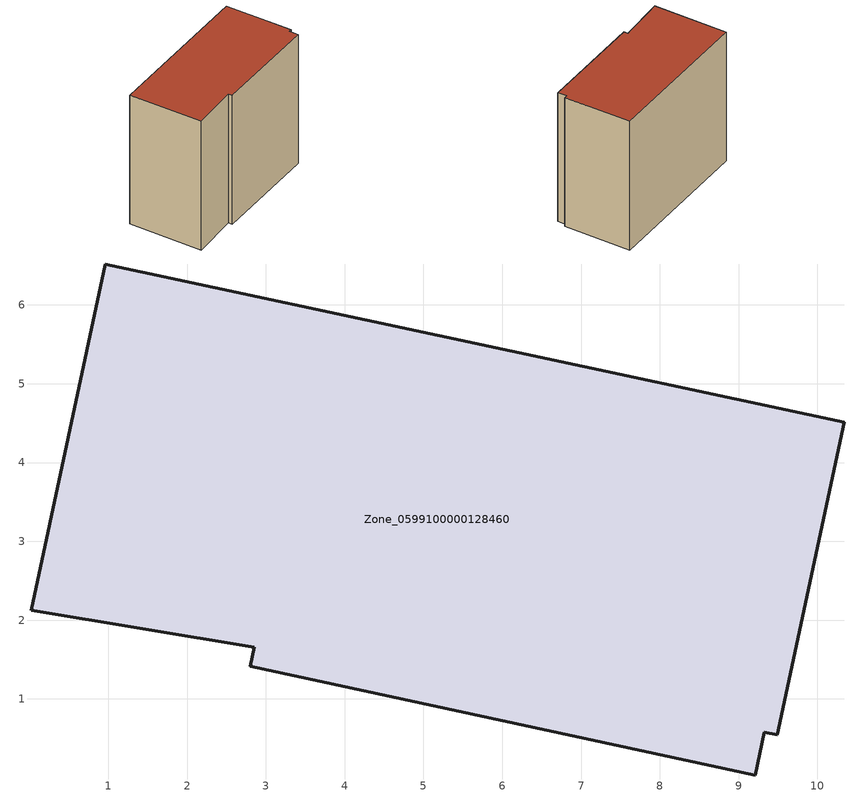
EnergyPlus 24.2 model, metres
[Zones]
Zone_0599100000128460
 floor ground (C_G): 0.96,6.52 10.34,4.51 9.49,0.55 9.32,0.58 9.21,0.04 2.8,1.42 2.85,1.66 0.02,2.13 z0
 wall outside (C_F): 10.34,4.51 0.96,6.52 0.02,2.13 2.85,1.66 2.8,1.42 9.21,0.04 9.32,0.58 9.49,0.55 10.34,4.51 z0:8.38
 roof outside (C_R): 9.21,0.04 9.32,0.58 9.49,0.55 10.34,4.51 0.96,6.52 0.02,2.13 2.85,1.66 2.8,1.42 z8.38
[BUILDING]
Pand.0599100000128460: North Axis=0; Terrain=City; Loads Convergence Tolerance Value=0.04; Temperature Convergence Tolerance Value=0.4; Solar Distribution=FullExterior; Maximum Number of Warmup Days=25; Minimum Number of Warmup Days=1
[Site:Location]
Rotterdam.The.Hague.AP_ZH_NLD Design_Conditions: Latitude=51.96; Longitude=4.45; Time Zone=1; Elevation=-4.5
[SITE:GROUNDTEMPERATURE:BUILDINGSURFACE]
18, 18, 18, 18, 18, 18, 18, 18, 18, 18, 18, 18
[MATERIAL] Thermal Absorptance=0.9; Solar Absorptance=0.7; Visible Absorptance=0.7
Name | Roughness | Thickness | Conductivity | Density | Specific Heat
G.TC.1975-1991 | MediumSmooth | 0.15 | 0.288461 | 540 | 1210
F.TC.1975-1991 | Rough | 0.3 | 0.230769 | 1920 | 840
R.TC.1975-1991 | MediumRough | 0.2 | 0.153846 | 1500 | 1000
[CONSTRUCTION]
C_G: G.TC.1975-1991
C_F: F.TC.1975-1991
C_R: R.TC.1975-1991
[ZONE]
Zone_0599100000128460: Type=1; Multiplier=1; Ceiling Height=Autocalculate; Volume=Autocalculate; Floor Area=autocalculate; Part of Total Floor Area=Yes
[ZONEINFILTRATION:DESIGNFLOWRATE]
Infil_Zone_0599100000128460: Zone or ZoneList or Space or SpaceList=Zone_0599100000128460; Schedule=AlwaysOn; Design Flow Rate Calculation Method=Flow/Area; Flow Rate per Floor Area=0.003; Constant Term Coefficient=1; Temperature Term Coefficient=0; Velocity Term Coefficient=0; Velocity Squared Term Coefficient=0
[HVACTEMPLATE:ZONE:IDEALLOADSAIRSYSTEM]
Zone_0599100000128460: Maximum Heating Supply Air Temperature=50; Minimum Cooling Supply Air Temperature=13; Maximum Heating Supply Air Humidity Ratio=0.0156; Minimum Cooling Supply Air Humidity Ratio=0.0077; Heating Limit=NoLimit; Cooling Limit=NoLimit; Dehumidification Control Type=ConstantSensibleHeatRatio; Cooling Sensible Heat Ratio=0.7; Dehumidification Setpoint=60; Humidification Control Type=None; Humidification Setpoint=30; Outdoor Air Method=None; Outdoor Air Flow Rate per Person=0.00944; Outdoor Air Flow Rate per Zone Floor Area=0; Outdoor Air Flow Rate per Zone=0; Demand Controlled Ventilation Type=None; Outdoor Air Economizer Type=NoEconomizer; Heat Recovery Type=None; Sensible Heat Recovery Effectiveness=0.7; Latent Heat Recovery Effectiveness=0.65
[ZONECONTROL:THERMOSTAT]
ThermostatControl_Zone_0599100000128460: Zone or ZoneList=Zone_0599100000128460; Control Type Schedule=DualSetpointControlType; Control 1=Thermostat_Zone_0599100000128460; Temperature Difference Between Cutout And Setpoint=0
[THERMOSTATSETPOINT:DUALSETPOINT]
Thermostat_Zone_0599100000128460: Heating Setpoint Temperature Schedule=HeatingSetpoint_Zone_0599100000128460; Cooling Setpoint Temperature Schedule=CoolingSetpoint_Zone_0599100000128460
[SCHEDULE:COMPACT]
HeatingSetpoint_Zone_0599100000128460: Through: 12/31, For: AllDays, Until: 24:00, 21
CoolingSetpoint_Zone_0599100000128460: Through: 12/31, For: AllDays, Until: 24:00, 24
DualSetpointControlType: Through: 12/31, For: AllDays, Until: 24:00, 4
AlwaysOn: Through: 12/31, For: AllDays, Until: 24:00, 1
